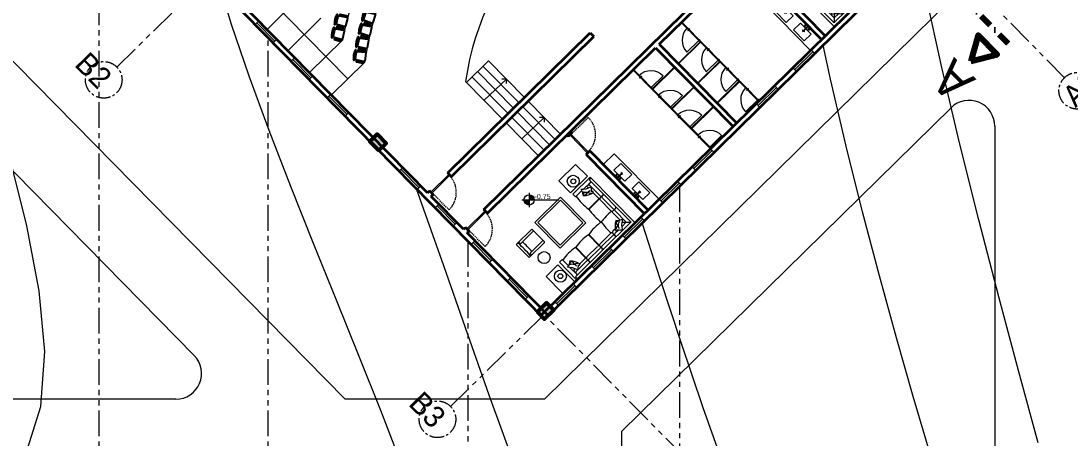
# Model space of a CAD drawing. Header units: millimetres. Extents: x -5316 to 10114, y -10026 to 11025.
# Drawn here: x 2586 to 6669, y -6077 to -4454 of the extents above; entities that cross this region are included whole.
import ezdxf

# ---------------------------------------------------------------- set-up
doc = ezdxf.new("R2010")
doc.units = ezdxf.units.MM
for name, pattern in [('CENTER2', [28.575, 19.05, -3.175, 3.175, -3.175]), ('DASHDOT2', [0.5, 0.25, -0.125, 0, -0.125]), ('DUZ', [0]), ('HIDDEN', [0.375, 0.25, -0.125]), ('PHANTOM', [2.5, 1.25, -0.25, 0.25, -0.25, 0.25, -0.25])]:
    doc.linetypes.add(name, pattern=pattern)
for name, color, linetype, lineweight in [('1-Gör3', 252, 'Continuous', 9), ('1m', 12, 'Continuous', 0), ('AKS', 31, 'CENTER2', 5), ('DUVAR', 1, 'Continuous', 35), ('karl', 50, 'Continuous', 20), ('kesit çizgisi', 2, 'DASHDOT2', 50), ('kolon', 5, 'Continuous', 53), ('KOT', 33, 'Continuous', 0), ('malzeme yazıları', 7, 'Continuous', 5), ('MTX-MERDIVEN', 140, 'DUZ', 18), ('PL-KAPI', 43, 'Continuous', 13), ('tefriş', 6, 'Continuous', 25), ('tefrişler', 13, 'Continuous', 5), ('YOLLAR', 6, 'Continuous', 5), ('öz-cam', 4, 'Continuous', 5)]:
    doc.layers.add(name, color=color, linetype=linetype, lineweight=lineweight)
doc.layers.add('kot yazıları', color=72, linetype='Continuous')
doc.styles.get("Standard").update_dxf_attribs({"font": 'arial.ttf'})

# ---------------------------------------------------------------- blocks, each defined once
blk = doc.blocks.new('hu  mk öç')
at = {"layer": 'tefriş'}
for points in [[(14361.6, 2306.4), (14360.1, 2282.7, 0.414214), (14361.5, 2281.1), (14362.5, 2281.1, 0.414214), (14364.1, 2282.5), (14365.6, 2306.2, 0.414214), (14364.2, 2307.8), (14363.2, 2307.9, 0.414214)], [(14365, 2316, -0.427803), (14364.4, 2317.1, -0.227411), (14365.5, 2319.3, -0.111662), (14368.4, 2319.9, -0.019222), (14385, 2321.7, -0.019222), (14401.6, 2320, -0.111662), (14404.5, 2319.5, -0.227411), (14405.5, 2317.3, -0.427803), (14405, 2316.1, -0.217035), (14400, 2315.5, 0.071299), (14385.5, 2317.7, 0.002286), (14385, 2317.7, 0.002286), (14384.5, 2317.7, 0.071299), (14370, 2315.3, -0.217035)], [(14371, 2275.3), (14400.5, 2275.5, 0.434115), (14404.4, 2279.8), (14402.4, 2308.7, 0.394589), (14398.4, 2312.5), (14372.8, 2312.3, 0.394589), (14368.9, 2308.6), (14367, 2279.6, 0.434115)], [(14409.7, 2306.7), (14411.4, 2282.9, -0.414214), (14410, 2281.3), (14409, 2281.3, -0.414214), (14407.4, 2282.6), (14405.7, 2306.4, -0.414214), (14407.1, 2308), (14408.1, 2308, -0.414214)]]:
    blk.add_lwpolyline(points, format="xyb", close=True, dxfattribs=at)
blk = doc.blocks.new('WEFWEF')
at = {"layer": 'DUVAR'}
for p, q in [((46510.2, 84043.8), (46510.2, 84023.8)), ((46610.2, 84043.8), (46610.2, 84023.8))]:
    blk.add_line(p, q, dxfattribs=at)
at = {"layer": 'PL-KAPI', "lineweight": 15}
for p, q in [((46512.7, 84036.3), (46512.7, 84031.3)), ((46607.7, 84036.3), (46512.7, 84036.3)), ((46607.7, 84031.3), (46512.7, 84031.3))]:
    blk.add_line(p, q, dxfattribs=at)
at = {"layer": 'PL-KAPI', "linetype": 'HIDDEN', "ltscale": 20}
blk.add_lwpolyline([(46512.7, 84043.8, -0.384846), (46607.7, 84130.2), (46607.7, 84035.2)], format="xyb", dxfattribs=at)
at = {"layer": 'PL-KAPI', "lineweight": 15}
for points in [[(46512.7, 84043.8), (46510.2, 84043.8), (46510.2, 84023.8), (46512.7, 84023.8)], [(46610.2, 84043.8), (46607.7, 84043.8), (46607.7, 84023.8), (46610.2, 84023.8)]]:
    blk.add_lwpolyline(points, close=True, dxfattribs=at)
blk = doc.blocks.new('ERGE3G3G53')
at = {"layer": 'tefrişler'}
for p, q in [((47833.1, 80418.9), (47833.1, 80668.6)), ((48150.6, 80668.5), (47833.1, 80668.5)), ((48145.6, 80668.5), (48145.6, 80655.6)), ((48150.6, 80668.5), (48150.6, 80571.1)), ((47843.1, 80423.9), (47843.1, 80655.8)), ((48145.6, 80655.6), (47843.1, 80655.6)), ((47856.1, 80642.7), (47856.1, 80578.6)), ((47856.1, 80642.7), (47881.1, 80642.7)), ((47867.6, 80631.1), (47868.7, 80631.1)), ((47867.6, 80631.1), (47867.6, 80630.4)), ((47889.5, 80631.1), (47889.6, 80631.1)), ((47900.3, 80638.1), (47893.4, 80649.7)), ((47897.6, 80642.7), (47918.1, 80642.7)), ((47904.4, 80631.1), (47918.2, 80631.1)), ((47923.6, 80639.1), (47923.6, 80649.7)), ((47930.1, 80642.7), (47989.1, 80642.7)), ((47930.8, 80631.1), (47989.3, 80631.1)), ((47993.6, 80633.7), (47993.6, 80574.1)), ((47994.6, 80639.3), (47994.6, 80649.9)), ((47994.6, 80639.1), (47994.6, 80649.7)), ((47995.6, 80633.7), (47995.6, 80574.1)), ((48001.1, 80642.7), (48060.1, 80642.7)), ((48001.7, 80631.1), (48060.2, 80631.1)), ((48064.6, 80633.7), (48064.6, 80574.1)), ((48065.6, 80639.3), (48065.6, 80649.9)), ((48066.6, 80633.7), (48066.6, 80574.1)), ((48098.8, 80631.1), (48071, 80631.1)), ((48130.1, 80642.7), (48071.1, 80642.7)), ((48106.3, 80629.9), (48116.2, 80639.2)), ((48129.5, 80631.1), (48125.3, 80631.1)), ((48135.6, 80655.6), (48135.6, 80613.9)), ((47867.6, 80620), (47867.6, 80578.5)), ((47880, 80608.9), (47872, 80618.1)), ((48118.1, 80596.3), (48128.3, 80603.1)), ((48135.6, 80604.5), (48135.6, 80571.1)), ((47859.5, 80574.9), (47848.9, 80574.9)), ((47856.1, 80510.4), (47856.1, 80569.4)), ((47867.6, 80511), (47867.6, 80569.5)), ((48064.6, 80577.1), (48066.6, 80577.1)), ((48135.6, 80571.1), (48150.6, 80571.1)), ((47859.6, 80503.9), (47849, 80503.9)), ((47865.2, 80504.9), (47924.8, 80504.9)), ((47865.2, 80502.9), (47924.8, 80502.9)), ((47856.3, 80439.4), (47856.3, 80498.4)), ((47869, 80463.2), (47859.7, 80453.3)), ((47867.8, 80470.7), (47867.8, 80498.5)), ((47833.3, 80423.9), (47843.3, 80423.9)), ((47843.3, 80433.9), (47885, 80433.9)), ((47867.8, 80440), (47867.8, 80444.2)), ((47894.4, 80433.9), (47927.8, 80433.9)), ((47902.6, 80451.4), (47895.8, 80441.2)), ((47927.8, 80433.9), (47927.8, 80418.9)), ((47833.3, 80418.9), (47927.8, 80418.9))]:
    blk.add_line(p, q, dxfattribs=at)
blk.add_lwpolyline([(47867.6, 80631.1), (47843.1, 80655.8)], dxfattribs=at)
for points in [[(47885, 80626.7, 0.053245), (47885.1, 80626.6, 0.175914), (47885.6, 80626.2, 0.103979), (47886.6, 80626.2, 0.064466), (47887.7, 80626.6, 0.050626), (47888.9, 80627.3, 0.050626)], [(47888.9, 80627.3, 0.050626), (47889.9, 80628.2, 0.064466), (47890.6, 80629.1, 0.103979), (47890.8, 80630.1, 0.175914), (47890.6, 80630.7, 0.175914), (47890.1, 80631.1, 0.068381), (47889.5, 80631.1, 0.064466)], [(48114.5, 80616.5, -0.050626), (48113.7, 80617.7, -0.064466), (48113.4, 80618.7, -0.103979), (48113.4, 80619.7, -0.175914), (48113.7, 80620.2, -0.175914), (48114.3, 80620.4, -0.068381), (48114.9, 80620.3, -0.064466)], [(48118.1, 80614.9, -0.053245), (48117.9, 80614.8, -0.175914), (48117.3, 80614.6, -0.103979), (48116.3, 80614.8, -0.064466), (48115.4, 80615.4, -0.050626), (48114.5, 80616.5, -0.050626)], [(47882.5, 80455, 0.050626), (47881.3, 80455.8, 0.064466), (47880.2, 80456.1, 0.103979), (47879.2, 80456.1, 0.175914), (47878.7, 80455.8, 0.175914), (47878.5, 80455.2, 0.068381), (47878.6, 80454.5, 0.064466)], [(47884, 80451.4, 0.053245), (47884.2, 80451.6, 0.175914), (47884.3, 80452.1, 0.103979), (47884.1, 80453.1, 0.064466), (47883.5, 80454.1, 0.050626), (47882.5, 80455, 0.050626)]]:
    blk.add_lwpolyline(points, format="xyb", dxfattribs=at)
for centre, radius, start, end in [((47830.5, 80684.5), 65.6, 296.5646, 331.9116), ((47880.8, 80644.6), 27.9, 221.2884, 268.2521), ((47872.2, 80644.3), 21.7, 270.4659, 327.3744), ((47849.4, 80666.9), 65.6, 297.7896, 334.5076), ((47871.9, 80625.9), 16.9, 301.022, 4.3939), ((47910.4, 80671.7), 27.9, 221.4206, 234.4163), ((47887.4, 80651.9), 23.8, 276.1987, 311.1742), ((47883.9, 80637.4), 8.11, 323.3294, 21.8585), ((47900.2, 80624.8), 16.2, 58.793, 95.1678), ((47918.1, 80647.7), 5, 270, 334.6765), ((47918.1, 80647.5), 5, 270, 334.6765), ((47918.2, 80636.1), 5, 270, 334.7087), ((47918.3, 80636), 5, 270, 334.7087), ((47915.6, 80649.2), 8.05, 331.4111, 51.1029), ((47906.5, 80639.2), 17.2, 341.7436, 359.729), ((47931.7, 80649.2), 8.05, 128.8971, 208.5889), ((47940.8, 80639.2), 17.2, 180.271, 198.2564), ((47929, 80636), 5, 205.2913, 270), ((47929.1, 80647.5), 5, 205.3235, 270), ((47655.1, 80614.3), 272.6, 351.4914, 3.5872), ((47989.1, 80647.7), 5, 270, 334.6765), ((47989.3, 80636.1), 5, 270, 334.7087), ((47986.6, 80649.4), 8.05, 331.4111, 51.1029), ((47986.6, 80649.2), 8.05, 331.4111, 51.1029), ((47977.5, 80639.4), 17.2, 341.7436, 359.729), ((47977.5, 80639.2), 17.2, 341.7436, 359.729), ((48002.7, 80649.2), 8.05, 128.8971, 208.5889), ((48011.8, 80639.2), 17.2, 180.271, 198.2564), ((48000, 80636), 5, 205.2913, 270), ((48000.1, 80647.5), 5, 205.3235, 270), ((48060.1, 80647.7), 5, 270, 334.6765), ((48060.2, 80636.1), 5, 270, 334.7087), ((48057.6, 80649.4), 8.05, 331.4111, 51.1029), ((48048.5, 80639.4), 17.2, 341.7436, 359.729), ((48073.7, 80649.4), 8.05, 128.8971, 208.5889), ((48082.8, 80639.4), 17.2, 180.271, 198.2564), ((48071, 80636.1), 5, 205.2913, 270), ((48071.1, 80647.7), 5, 205.3235, 270), ((48102.9, 80617.1), 16.2, 69.3117, 105.6865), ((48163.1, 80644.1), 65.6, 189.9719, 226.6899), ((48122.5, 80639.8), 23.8, 213.3053, 248.2808), ((48121.9, 80624.9), 8.11, 142.621, 201.1501), ((48105.6, 80665), 27.9, 290.0632, 303.0589), ((48186, 80655.9), 65.6, 192.5679, 227.9149), ((48129.5, 80636.1), 5, 270, 338.8456), ((48130.1, 80647.7), 5, 270, 334.6765), ((48127.6, 80649.4), 8.05, 331.4111, 51.1029), ((48105.3, 80643.6), 30.3, 342.2057, 0.1268), ((48130.5, 80610.6), 16.9, 160.0856, 223.4575), ((48135.1, 80628.3), 21.7, 197.1051, 254.0136), ((48126.9, 80631), 27.9, 256.2275, 303.1911), ((47849.4, 80566.8), 8.05, 61.4111, 141.1029), ((47851.1, 80578.6), 5, 295.3235, 360), ((47851.1, 80569.4), 5, 360, 64.6765), ((47859.4, 80557.7), 17.2, 71.7436, 89.729), ((47862.6, 80578.5), 5, 295.2913, 360), ((47862.6, 80569.5), 5, 360, 64.7087), ((47884.3, 80843.4), 272.6, 266.4128, 278.5086), ((47958.6, 80776.8), 205.7, 260.4844, 279.7982), ((47722, 80538.9), 205.7, 350.4844, 9.7982), ((48029.6, 80776.8), 205.7, 260.4844, 279.7982), ((48101.6, 80776.8), 205.7, 260.2018, 279.5156), ((47849.6, 80511.9), 8.05, 218.8971, 298.5889), ((47849.6, 80511.9), 8.05, 218.8971, 298.5889), ((47849.6, 80495.8), 8.05, 61.4111, 141.1029), ((47851.3, 80509.4), 5, 295.3235, 360), ((47851.3, 80498.4), 5, 360, 64.6765), ((47859.6, 80521), 17.2, 270.271, 288.2564), ((47859.6, 80486.7), 17.2, 71.7436, 89.729), ((47862.8, 80509.2), 5, 295.2913, 360), ((47862.8, 80498.5), 5, 360, 64.7087), ((47722.1, 80467.9), 205.7, 350.4844, 9.7982), ((47881.9, 80466.6), 16.2, 164.3135, 200.6883), ((47854.8, 80406.3), 65.6, 43.3101, 80.0281), ((47859.1, 80447), 23.8, 21.7192, 56.6947), ((47849.6, 80441.9), 8.05, 218.8971, 298.5889), ((47851.3, 80439.4), 5, 295.3235, 360), ((47855.3, 80464.1), 30.3, 269.8732, 287.7943), ((47834, 80463.9), 27.9, 326.9411, 339.9368), ((47843, 80383.5), 65.6, 42.0851, 77.4321), ((47862.8, 80440), 5, 291.1544, 360), ((47874.1, 80447.6), 8.11, 68.8499, 127.379), ((47870.6, 80434.4), 21.7, 15.9864, 72.8949), ((47888.4, 80439), 16.9, 46.5425, 109.9144), ((47867.9, 80442.6), 27.9, 326.8089, 13.7725)]:
    blk.add_arc(centre, radius, start, end, dxfattribs=at)
blk = doc.blocks.new('kapı3')
at = {"layer": 'PL-KAPI'}
for p, q in [((44444.7, 83091.7), (44444.8, 83156.9)), ((44446.8, 83092.7), (44441.8, 83092.7)), ((44446.8, 83092.7), (44441.8, 83092.7)), ((44446.8, 83088.8), (44441.8, 83088.8)), ((44442.4, 83088.8), (44442.4, 83092.7)), ((44446.8, 83092.4), (44442.4, 83092.4)), ((44446.8, 83089), (44442.4, 83089)), ((44446.8, 83092.7), (44446.8, 83092.4)), ((44446.8, 83092.7), (44446.8, 83092.4)), ((44446.8, 83088.8), (44446.8, 83089))]:
    blk.add_line(p, q, dxfattribs=at)
at = {"layer": 'PL-KAPI', "lineweight": 15}
for p, q in [((44511.5, 83092.2), (44442.4, 83092.2)), ((44511.5, 83089.2), (44442.4, 83089.2)), ((44511.6, 83092.2), (44511.6, 83089.2))]:
    blk.add_line(p, q, dxfattribs=at)
at = {"layer": 'PL-KAPI'}
for points in [[(44441.6, 83090.7), (44441.6, 83093.1), (44441.8, 83093.1), (44441.8, 83090.7)], [(44441.6, 83090.7), (44441.6, 83088.4), (44441.8, 83088.4), (44441.8, 83090.7)]]:
    blk.add_lwpolyline(points, dxfattribs=at)
for points in [[(44502.8, 83089.2), (44500.3, 83089.2), (44500.3, 83085.9), (44502.8, 83085.9)], [(44502.8, 83095.6), (44500.4, 83095.6), (44500.4, 83092.2), (44502.8, 83092.2)]]:
    blk.add_lwpolyline(points, close=True, dxfattribs=at)
blk.add_arc((44444.8, 83090), 66.8, 1.896, 89.9945, dxfattribs=at)
blk = doc.blocks.new('23rf2t3')
at = {"layer": 'tefrişler'}
for p, q in [((44203.1, 83247.9, 0), (44213.1, 83247.9, 0)), ((44203.1, 83247.9, 0), (44213.1, 83247.9, 0)), ((44208.1, 83242.9, 0), (44208.1, 83252.9, 0))]:
    blk.add_line(p, q, dxfattribs=at)
blk.add_lwpolyline([(44178.4, 83235.3), (44178.4, 83273.3), (44238.4, 83273.3), (44238.4, 83235.3)], close=True, dxfattribs=at)
at = {"layer": 'tefrişler', "elevation": 0}
blk.add_lwpolyline([(44206.8, 83229), (44206.7, 83248.7, -0.414214), (44206.9, 83248.9), (44209.3, 83248.9, -0.414214), (44209.5, 83248.7), (44209.5, 83229, -0.414214), (44209.3, 83228.8), (44207, 83228.8, -0.414214)], format="xyb", close=True, dxfattribs=at)
for points in [[(44200.1, 83231.2), (44200.1, 83227.2), (44196.1, 83227.2), (44196.1, 83231.2)], [(44216.1, 83231.2), (44216.1, 83227.2), (44220.1, 83227.2), (44220.1, 83231.2)]]:
    blk.add_lwpolyline(points, close=True, dxfattribs=at)
blk.add_lwpolyline([(44209.5, 83231.2), (44210.1, 83231.2), (44210.1, 83227.2), (44206.1, 83227.2), (44206.1, 83231.2), (44206.8, 83231.2)], dxfattribs=at)
at = {"layer": 'tefrişler'}
blk.add_arc((44208.1, 83247.9, 0), 2.5, 303.3695, 236.5029, dxfattribs=at)
blk = doc.blocks.new('wgw2tr3')
at = {"layer": 'tefrişler'}
for p, q in [((44303.1, 83247.9, 0), (44313.1, 83247.9, 0)), ((44303.1, 83247.9, 0), (44313.1, 83247.9, 0)), ((44308.1, 83242.9, 0), (44308.1, 83252.9, 0))]:
    blk.add_line(p, q, dxfattribs=at)
blk.add_lwpolyline([(44278.4, 83235.3), (44278.4, 83273.3), (44338.4, 83273.3), (44338.4, 83235.3)], close=True, dxfattribs=at)
at = {"layer": 'tefrişler', "elevation": 0}
blk.add_lwpolyline([(44306.8, 83229), (44306.7, 83248.7, -0.414214), (44306.9, 83248.9), (44309.3, 83248.9, -0.414214), (44309.5, 83248.7), (44309.5, 83229, -0.414214), (44309.3, 83228.8), (44307, 83228.8, -0.414214)], format="xyb", close=True, dxfattribs=at)
for points in [[(44300.1, 83231.2), (44300.1, 83227.2), (44296.1, 83227.2), (44296.1, 83231.2)], [(44316.1, 83231.2), (44316.1, 83227.2), (44320.1, 83227.2), (44320.1, 83231.2)]]:
    blk.add_lwpolyline(points, close=True, dxfattribs=at)
blk.add_lwpolyline([(44309.5, 83231.2), (44310.1, 83231.2), (44310.1, 83227.2), (44306.1, 83227.2), (44306.1, 83231.2), (44306.8, 83231.2)], dxfattribs=at)
at = {"layer": 'tefrişler'}
blk.add_arc((44308.1, 83247.9, 0), 2.5, 303.3695, 236.5029, dxfattribs=at)

msp = doc.modelspace()

# ---------------------------------------------------------------- hatches: boundary and pattern name
at = {"layer": 'karl'}
h = msp.add_hatch(color=7, dxfattribs=at)
h.dxf.hatch_style = 1
h.paths.add_polyline_path([(4583.5, -5150.7, 0.414214), (4563.7, -5130.9), (4563.7, -5150.7)])
h.paths.add_polyline_path([(4563.7, -5150.7), (4543.8, -5150.7, 0.414214), (4563.7, -5170.6)])
at = {"layer": 'kolon'}
for points in [[(4008.1, -4930.6), (3973, -4894.9), (3944.5, -4923), (3979.5, -4958.6)], [(4624.1, -5614.3), (4659.7, -5579.2), (4631.7, -5550.7), (4596, -5585.8)]]:
    msp.add_hatch(color=256, dxfattribs=at).paths.add_polyline_path(points)

# ---------------------------------------------------------------- linework, layer by layer
at = {"layer": '1-Gör3', "lineweight": 15}
for p, q in [((5155.7, -4460.6), (5457.2, -4767.3)), ((5157.9, -4458.5), (5459.3, -4765.2)), ((5143.4, -4619.3), (5229, -4535.1)), ((5145.5, -4621.4), (5231.1, -4537.3)), ((5218.8, -4695.9), (5304.4, -4611.8)), ((4968.2, -4645), (5269.6, -4951.6)), ((4970.3, -4642.9), (5271.8, -4949.5)), ((5129.2, -4633.3), (5043.6, -4717.4)), ((5131.3, -4635.4), (5045.7, -4719.5)), ((5220.9, -4698.1), (5306.5, -4613.9)), ((5294.1, -4772.6), (5379.7, -4688.5)), ((5296.2, -4774.7), (5381.8, -4690.6)), ((5204.5, -4709.9), (5118.9, -4794.1)), ((5206.6, -4712.1), (5121, -4796.2)), ((5279.9, -4786.6), (5194.3, -4870.7)), ((5282, -4788.7), (5196.4, -4872.9))]:
    msp.add_line(p, q, dxfattribs=at)
at = {"layer": '1m', "color": 252, "lineweight": 0, "true_color": 0x939598}
for points in [[(2605.1, -6140.2), (2664.3, -5954.3), (2678.7, -5741), (2657.4, -5505.1), (2609.4, -5251.7), (2543.5, -4985.7), (2468.8, -4712.2), (2394.3, -4436.2), (2329, -4162.7), (2279.8, -3895.9), (2246.2, -3636.7), (2225.2, -3385.4), (2215.4, -3164)], [(6545, -6096), (6469.1, -5819.5), (6391, -5527.7), (6313.3, -5228.2), (6238.6, -4928.1), (6169.5, -4635), (6108.6, -4356.2), (6075.6, -4187.4)], [(4064.4, -6172.5), (3986.5, -5970.9), (3902.6, -5759.6), (3814.6, -5541.4), (3725.3, -5319.8), (3637.1, -5098.1), (3552.8, -4879.9), (3474.9, -4668.6), (3406, -4467.7), (3365, -4333.5)], [(6121.2, -6130.1), (6058.4, -5915.7), (5993.3, -5687), (5927.2, -5446.7), (5861.5, -5197.2), (5797.6, -4941.1), (5736.9, -4681), (5708.5, -4548.3)], [(6411.8, -10021), (6365.2, -9935.4), (6268.8, -9760.1), (6159, -9563.7), (6034.9, -9344.8), (5898.7, -9105.5), (5753.4, -8848.3), (5602.2, -8576), (5448.1, -8291.3), (5294.1, -7997), (5143.3, -7695.8), (4998.8, -7390.3), (4863, -7083.4), (4736.4, -6778.5), (4618.6, -6479.1), (4509.5, -6188.7), (4408.7, -5910.9), (4316.1, -5649.1), (4231.4, -5406.8), (4154.4, -5187.6), (4125.4, -5107)], [(7259.7, -10021), (7259.2, -10020.2), (7151.6, -9842.9), (7034.6, -9646.9), (6903.7, -9426.2), (6760.5, -9182.3), (6608.3, -8918.8), (6450.5, -8639.2), (6290.2, -8346.9), (6130.8, -8045.4), (5975.6, -7738.3), (5827.8, -7429), (5690.1, -7120.9), (5562.9, -6817), (5445.9, -6520.3), (5338.9, -6233.4), (5241.6, -5959.4), (5153.7, -5701.2), (5075.1, -5461.6), (5005.5, -5243.5), (5004.5, -5240.3)]]:
    msp.add_lwpolyline(points, dxfattribs=at)
at = {"layer": 'AKS', "linetype": 'PHANTOM', "ltscale": 80}
for p, q in [((2891.1, -6270.4), (2891.1, -3851.4)), ((6648.5, -4676.9), (6122.2, -4141.6)), ((3315.5, -4283.1), (2959.2, -4633.4)), ((3548.9, -6270.4), (3548.9, -4520.6)), ((5148.9, -5098.4), (5148.9, -6274.1)), ((4325.4, -5310.5), (4325.4, -6412.8)), ((4614.3, -5604.4), (4258, -5954.6)), ((5165.3, -6149.7), (4639.1, -5614.3))]:
    msp.add_line(p, q, dxfattribs=at)
at = {"layer": 'AKS', "ltscale": 3}
for centre in [(2908.4, -4683.3), (6696.7, -4725.9), (4207.2, -6004.5)]:
    msp.add_circle(centre, 71.2, dxfattribs=at)
at = {"layer": 'DUVAR'}
for p, q in [((4624.1, -5614.3), (1383.4, -2317.7)), ((4168.6, -5122.5), (2291.9, -3213.3)), ((4387.3, -5188), (5712.5, -3885.2)), ((4610, -5600), (6118.9, -4116.8)), ((4624.1, -5614.3), (6132.9, -4131)), ((5070.2, -4544.7), (5400.7, -4219.8)), ((5490, -4282.2), (5716.4, -4512.5)), ((5475.8, -4296.2), (5702.1, -4526.5)), ((4247.1, -5045.4), (4801.7, -4500.1)), ((4261.1, -5059.6), (4815.7, -4514.4)), ((4801.7, -4500.1), (4815.7, -4514.4)), ((4401.3, -5202.2), (5055.9, -4558.8)), ((5055.9, -4558.8), (5357.3, -4865.4)), ((5070.2, -4544.7), (5371.6, -4851.4)), ((4711.1, -4897.7), (4716.1, -4902.8)), ((4725.4, -4883.7), (4730.4, -4888.8)), ((4786.2, -4974.1), (5012.6, -5204.3)), ((4800.5, -4960.1), (5026.8, -5190.3)), ((4168.6, -5122.5), (4175.8, -5115.5)), ((4182.7, -5136.7), (4189.8, -5129.7)), ((4308.8, -5265.1), (4182.7, -5136.7)), ((4308.8, -5265.1), (4316, -5258.1)), ((4322.9, -5279.4), (4330, -5272.3)), ((4638.3, -5600.3), (4322.9, -5279.4))]:
    msp.add_line(p, q, dxfattribs=at)
for p in [(5131.3, -4635.4), (5206.6, -4712.1), (5282, -4788.7)]:
    msp.add_point(p, dxfattribs=at)
at = {"layer": 'kesit çizgisi', "lineweight": 100, "ltscale": 200}
msp.add_lwpolyline([(6428, -4542.1), (3435.2, -1497.7), (3435.2, 3082.1), (-511.5, 7096.9)], dxfattribs=at)
at = {"layer": 'kesit çizgisi', "linetype": 'Continuous', "lineweight": 100, "ltscale": 80}
msp.add_lwpolyline([(6283.1, -4610.8), (6385.3, -4584.3), (6311.3, -4509)], close=True, dxfattribs=at)
at = {"layer": 'kolon'}
for points in [[(3979.5, -4958.6), (4008.1, -4930.6), (3973, -4894.9), (3944.5, -4923)], [(4596, -5585.8), (4624.1, -5614.3), (4659.7, -5579.2), (4631.7, -5550.7)]]:
    msp.add_lwpolyline(points, close=True, dxfattribs=at)
at = {"layer": 'KOT'}
for p, q in [((4563.7, -5122.9), (4563.7, -5178.6)), ((4535.8, -5150.7), (4679.3, -5150.7))]:
    msp.add_line(p, q, dxfattribs=at)
msp.add_circle((4563.7, -5150.7), 19.9, dxfattribs=at)
at = {"layer": 'MTX-MERDIVEN', "ltscale": 100}
for p, q in [((3858.8, -4678.9), (3142.4, -3950.1)), ((3672.2, -4360.7), (3543.8, -4486.9)), ((3753.7, -4443.6), (3625.3, -4569.8)), ((3837.1, -4528.4), (3708.7, -4654.6)), ((4405.6, -4609.1), (4320, -4693.2)), ((4405.6, -4609.1), (4545.8, -4751.7)), ((3923, -4615.8), (3794.6, -4742)), ((4362.8, -4651.2), (4503, -4793.8)), ((4384.2, -4630.1), (4524.4, -4772.8)), ((4316.4, -4689.6), (4460.2, -4835.9)), ((4341.4, -4672.2), (4481.6, -4814.8)), ((4388.3, -4762.7), (4475.3, -4680.1)), ((4475.3, -4680.1), (4457.3, -4680.4)), ((4475.3, -4680.1), (4474.6, -4698.1)), ((4559.8, -4766), (4686, -4894.4)), ((4517, -4808.1), (4643.2, -4936.4)), ((4538.4, -4787), (4664.6, -4915.4)), ((4474.2, -4850.1), (4600.4, -4978.5)), ((4495.6, -4829.1), (4621.8, -4957.5)), ((4536.5, -4911.4), (4622.5, -4829.8)), ((4622.9, -4830.2), (4604.8, -4830.5)), ((4622.9, -4830.2), (4622.2, -4848.2))]:
    msp.add_line(p, q, dxfattribs=at)
for radius, start, end in [(1561.1, 101.7964, 168.4762), (1461.1, 99.2401, 171.1613), (1061.1, 99.0988, 171.8335)]:
    msp.add_arc((5366.7, -4840.3), radius, start, end, dxfattribs=at)
at = {"layer": 'tefrişler'}
for p, q in [((4515.1, -5322.6), (4572.7, -5265.7)), ((4623.3, -5314.1), (4575.6, -5265.7)), ((4530.7, -5321.1), (4581.2, -5271.4)), ((4562.8, -5373.8), (4515.1, -5325.4)), ((4565.6, -5373.8), (4623.3, -5316.9)), ((4567.3, -5358.2), (4617.7, -5308.4))]:
    msp.add_line(p, q, dxfattribs=at)
for points in [[(5702.1, -4526.5), (5659.3, -4568.5), (5485, -4391.2), (5527.8, -4349.2)], [(5026.8, -5190.3), (5069.6, -5148.3), (4895.3, -4971), (4852.5, -5013)]]:
    msp.add_lwpolyline(points, dxfattribs=at)
at = {"layer": 'tefrişler', "flags": 128}
for points in [[(4744.9, -5012.3), (4790.4, -5058.7), (4725.4, -5122.6), (4679.9, -5076.2)], [(4784.3, -5240), (4686.1, -5140.2), (4586.3, -5238.3), (4684.4, -5338.1)], [(4772.9, -5239.9), (4686, -5151.5), (4597.6, -5238.4), (4684.5, -5326.8)], [(4693.6, -5513.6), (4740, -5468), (4676, -5403), (4629.7, -5448.5)]]:
    msp.add_lwpolyline(points, close=True, dxfattribs=at)
at = {"layer": 'tefrişler'}
for centre, radius in [((4735.6, -5078.2), 23.4), ((4735.6, -5078.2), 9.37), ((4622, -5375.2), 23.4), ((4685.4, -5447.5), 23.4), ((4685.4, -5447.5), 9.37)]:
    msp.add_circle(centre, radius, dxfattribs=at)
for centre, radius, start, end in [((4574.1, -5267.1), 2, 44.6199, 134.6199), ((4516.5, -5324), 2, 134.6199, 224.6199), ((4520.6, -5324.2), 3.82, 62.9533, 97.1442), ((4314.7, -5570.8), 325, 38.9343, 50.3056), ((4264.9, -5620), 400, 48.3472, 49.7842), ((4314.7, -5570.8), 340, 40.2342, 49.0057), ((4621.9, -5315.5), 2, 314.6199, 44.6199), ((4564.2, -5372.4), 2, 224.6199, 314.6199), ((4264.9, -5620), 400, 39.4557, 40.8927), ((4564.1, -5368.3), 3.82, 352.0957, 26.2866)]:
    msp.add_arc(centre, radius, start, end, dxfattribs=at)
at = {"layer": 'YOLLAR'}
for p, q in [((273.3, -2289.7), (3848.4, -5926.4)), ((147.5, -2589.7), (3260.5, -5756.3)), ((4623.2, -5926.4), (6375.6, -4203.7)), ((4923.2, -6052.2), (6205.5, -4791.6)), ((6375.6, -4863), (6375.6, -9783.9)), ((3189.2, -5926.4), (-1536.8, -5926.4)), ((4623.2, -5926.4), (3848.4, -5926.4)), ((4923.2, -6052.2), (4923.2, -7503.7))]:
    msp.add_line(p, q, dxfattribs=at)
for centre, start, end in [((6275.6, -4863), 0, 134.5097), ((3189.2, -5826.4), 270, 44.5097)]:
    msp.add_arc(centre, 100, start, end, dxfattribs=at)
at = {"layer": 'öz-cam'}
for p, q in [((3511.7, -4454.2), (3497.4, -4468.2)), ((3504.6, -4461.2), (3574.7, -4532.5)), ((3581.8, -4525.5), (3567.5, -4539.5)), ((5661.9, -4566), (5675.9, -4580.3)), ((3651.9, -4596.8), (3637.6, -4610.8)), ((3644.8, -4603.8), (3714.9, -4675.1)), ((5597.6, -4643.2), (5668.9, -4573.1)), ((5590.6, -4636.1), (5604.6, -4650.4)), ((3722, -4668.1), (3707.7, -4682.2)), ((5455, -4783.4), (5526.3, -4713.3)), ((5519.3, -4706.2), (5533.3, -4720.5)), ((3792.1, -4739.4), (3777.8, -4753.5)), ((3785, -4746.5), (3855.1, -4817.8)), ((3862.2, -4810.8), (3848, -4824.8)), ((5448, -4776.3), (5462, -4790.6)), ((5205.3, -5028.9), (5276.6, -4958.8)), ((5269.6, -4951.6), (5283.6, -4965.9)), ((4072.5, -5024.7), (4058.3, -5038.7)), ((4065.4, -5031.7), (4135.5, -5103)), ((5198.3, -5021.7), (5212.3, -5036)), ((4142.6, -5096), (4128.4, -5110)), ((5076.6, -5155.4), (5147.9, -5085.3)), ((5140.9, -5078.2), (5154.9, -5092.4)), ((4212.7, -5167.3), (4198.5, -5181.3)), ((4205.6, -5174.3), (4275.7, -5245.6)), ((5069.6, -5148.3), (5083.6, -5162.5)), ((4998.3, -5218.4), (5012.3, -5232.6)), ((4282.8, -5238.6), (4268.6, -5252.7)), ((4934, -5295.6), (5005.3, -5225.5)), ((4927, -5288.5), (4941, -5302.7)), ((4352.9, -5310), (4338.7, -5324)), ((4345.8, -5317), (4415.9, -5388.3)), ((4813.2, -5414.4), (4884.5, -5344.3)), ((4877.5, -5337.1), (4891.5, -5351.4)), ((4423, -5381.3), (4408.8, -5395.3)), ((4806.2, -5407.2), (4820.2, -5421.5)), ((4493.1, -5452.6), (4478.9, -5466.6)), ((4486, -5459.6), (4556.1, -5530.9)), ((4670.5, -5554.6), (4741.8, -5484.5)), ((4734.8, -5477.3), (4748.9, -5491.6)), ((4563.2, -5523.9), (4549, -5537.9)), ((4663.5, -5547.4), (4677.5, -5561.7))]:
    msp.add_line(p, q, dxfattribs=at)

# ---------------------------------------------------------------- block references
at = {"layer": 'PL-KAPI'}
for name, p, rotation in [('kapı3', (95637, 22024.9), 134.5096635253873), ('kapı3', (95712.3, 21948.2), 134.5096635253873), ('kapı3', (95787.7, 21871.6), 134.5096635253873), ('kapı3', (95865.2, 21792.8), 134.5096635253873), ('WEFWEF', (-21488.2, 87479.7), 224.5096635253965), ('WEFWEF', (-21348, 87337.1), 224.5096635253965)]:
    msp.add_blockref(name, p, dxfattribs=dict(at, rotation=rotation))
at = {"layer": 'PL-KAPI', "xscale": -1}
for name, p, rotation in [('kapı3', (-23059.9, -94657.6), 314.5096635251512), ('kapı3', (-22984.6, -94734.2), 314.5096635251512), ('kapı3', (-22909.2, -94810.9), 314.5096635251512), ('WEFWEF', (-22528.8, -97045.1), 314.5096635328775), ('kapı3', (-22831.7, -94889.7), 314.5096635251512)]:
    msp.add_blockref(name, p, dxfattribs=dict(at, rotation=rotation))
at = {"layer": 'tefriş', "xscale": -1}
for p, rotation in [((9983.1, 8815.4), 74.5605967113602), ((9486.2, 8972), 76.23381916420949), ((9032.8, 9099.2), 78.1056897174435), ((9503.7, 8968.2), 76.56058537915008), ((9019.3, 9104.2), 78.5605740469397), ((8530.4, 9223.2), 80.56056271472924)]:
    msp.add_blockref('hu  mk öç', p, dxfattribs=dict(at, rotation=rotation))
at = {"layer": 'tefrişler', "xscale": -1}
for name, p, rotation in [('ERGE3G3G53', (-84909.7, 19518), 224.5096635252379), ('23rf2t3', (33936.8, 85464.3), 134.5096635253609), ('wgw2tr3', (33936.8, 85464.3), 134.5096635253609)]:
    msp.add_blockref(name, p, dxfattribs=dict(at, rotation=rotation))
at = {"layer": 'tefrişler'}
for name, p, rotation in [('23rf2t3', (-85434.1, -31880.7), 314.5096635251775), ('ERGE3G3G53', (-17463.3, 85819.8), 224.5096635253006), ('wgw2tr3', (-85434.1, -31880.7), 314.5096635251775)]:
    msp.add_blockref(name, p, dxfattribs=dict(at, rotation=rotation))

# ---------------------------------------------------------------- texts
at = {"layer": 'AKS', "lineweight": -2, "ltscale": 3, "char_height": 83.623, "attachment_point": 9}
for s, insert, rotation in [('{\\fGoldman|b0|i0|c162|p2;B2}', (2886.9, -4724.5), 314.5097), ('{\\fGoldman|b0|i0|c162|p2;A2} ', (6787.8, -4698.3), 44.5097), ('{\\fGoldman|b0|i0|c162|p2;B3}', (4185.7, -6045.8), 314.5097)]:
    msp.add_mtext_dynamic_manual_height_columns(s, width=115.045, gutter_width=12.5, heights=[91.9], dxfattribs=dict(at, insert=insert, rotation=rotation))
at = {"layer": 'kot yazıları'}
msp.add_text('-0,75', height=19.87, dxfattribs=at).set_placement((4584.5, -5147.2))
at = {"layer": 'malzeme yazıları', "insert": (6206.2, -4780.7), "char_height": 140, "width": 1450.613, "attachment_point": 1, "rotation": 135.0675}
msp.add_mtext('{\\fGoldman|b0|i0|c162|p2;A}', dxfattribs=at)
msp.add_mtext('{\\fGoldman|b0|i0|c162|p2;A}', dxfattribs=at)

doc.saveas('drawing.dxf')
